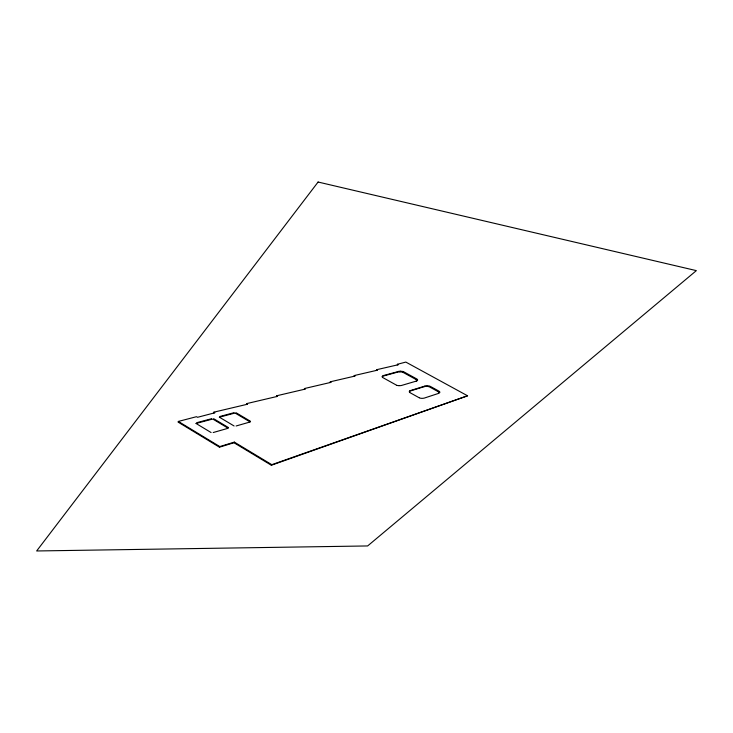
<?xml version="1.0" encoding="UTF-8"?>
<svg xmlns="http://www.w3.org/2000/svg" width="733" height="733" viewBox="0 0 733 733"><rect width="100%" height="100%" fill="white"/><g stroke="black" fill="none" stroke-linecap="round" stroke-linejoin="round"><path stroke-width="1.1" d="M213.917 413.018L213.908 412.157L214.916 412.761L197.534 417.306L196.508 416.692L178.339 421.438L178.11 422.107L219.451 447.185L233.974 442.732L234.349 442.118L271.815 464.685L467.562 395.793L405.835 362.084L397.57 364.246L397.231 364.997M219.451 447.185L219.79 446.571L234.349 442.118M276.543 396.617L276.671 395.783L277.615 396.333L246.563 403.636L246.508 404.479M330.07 382.589L330.308 381.792L331.197 382.296L304.497 388.527L304.314 389.342M233.974 442.732L271.338 465.244L271.815 464.685M376.359 370.467L376.67 369.698L377.513 370.165L354.305 375.534L354.03 376.313M467.562 395.793L271.338 465.244M383.89 375.424L398.862 371.374M424.031 386.722L410.535 390.909A2.401 1.099 -20.4 0 0 409.445 391.376M415.831 381.233L401.473 385.476A7.037 3.308 -20.3 0 1 398.999 385.659M424.709 386.135L411.195 390.322A2.694 1.237 -20.4 0 0 410.562 390.561M424.81 386.108L425.369 385.97A6.414 2.932 -20.8 0 1 427.568 385.787L429.501 386.053A7.926 3.619 -20.7 0 1 429.712 386.126M213.211 432.534L227.752 428.374M236.118 425.983L249.852 422.052M196.838 422.666L211.608 418.708M220.102 416.426L234.038 412.688M213.908 412.157L247.543 404.213L246.563 403.636M276.671 395.783L305.414 389.049L304.497 388.527M330.308 381.792L355.166 376.02L354.305 375.534M376.67 369.698L398.395 364.695L397.57 364.246M399.851 371.823L402.27 372.08A7.861 3.738 -20.3 0 1 402.637 372.19M400.566 371.21L402.93 371.484A7.999 3.812 -20.3 0 1 403.251 371.585M427.055 386.355L427.751 386.41M398.779 385.668L397.698 385.54M427.925 386.438L428.75 386.612M397.396 385.476L397.359 385.466A8.31 3.903 -20.4 0 1 396.855 385.32L396.745 385.283M419.551 397.937L419.688 397.982A8.42 3.821 -20.7 0 0 420.311 398.156A9.016 4.096 -20.7 0 0 420.705 398.23L421.072 398.285A6.936 3.143 -20.7 0 0 424.187 398.12L438.142 393.529A2.217 0.999 -21 0 0 438.728 393.3M403.746 371.805L416.921 379.043M430.207 386.337L439.131 391.239M416.28 379.63L403.123 372.41A6.899 3.28 -20.3 0 0 402.637 372.19M438.426 391.807L429.529 386.923A7.724 3.528 -20.7 0 0 428.75 386.612M382.8 377.577L396.342 385.091M410.004 392.668L419.175 397.753M236.008 412.706L250.512 421.301M250.145 421.961L235.65 413.366A2.107 1.026 -15.3 0 0 233.699 413.375L219.772 417.086A1.512 0.733 -14.9 0 0 219.405 417.205M219.369 417.187L234.102 425.983M213.66 418.717L228.476 427.586M228.128 428.228L213.349 419.377A2.153 1.045 -14.7 0 0 211.315 419.404L196.572 423.326A1.631 0.788 -14.2 0 0 196.096 423.491M196.041 423.463L211.095 432.543M178.339 421.438L219.79 446.571M409.72 392.347A2.877 1.329 -20.4 0 1 409.527 391.147M398.862 371.365A6.643 3.161 -20.3 0 1 400.42 371.219M417.196 379.355A2.675 1.246 -20.7 0 1 417.425 380.473M417.251 380.528A1.732 0.806 -20.7 0 1 416.646 380.922M439.351 391.596A2.785 1.255 -21 0 1 439.663 392.723M409.71 391.074A1.915 0.88 -20.4 0 1 410.324 390.671M382.525 376.102A1.924 0.925 -19.9 0 1 383.249 375.672M383.496 375.571A2.85 1.365 -19.9 0 1 383.808 375.452M382.516 377.266A2.419 1.164 -19.9 0 1 382.214 376.414M416.417 381.023A2.327 1.09 -20.7 0 1 416.124 381.142M382.342 376.423A2.685 1.283 -19.9 0 1 383.551 375.974L397.543 372.135A5.891 2.804 -20.3 0 1 399.842 371.842M416.188 379.694A3.674 1.713 -20.6 0 1 416.976 380.748M424.041 386.685A5.837 2.666 -20.7 0 1 427.009 386.401M438.288 391.917A3.775 1.704 -21 0 1 439.159 392.961M318.095 182.031L36.65 550.969L367.636 545.948L696.35 270.624L318.095 182.031"/></g></svg>
